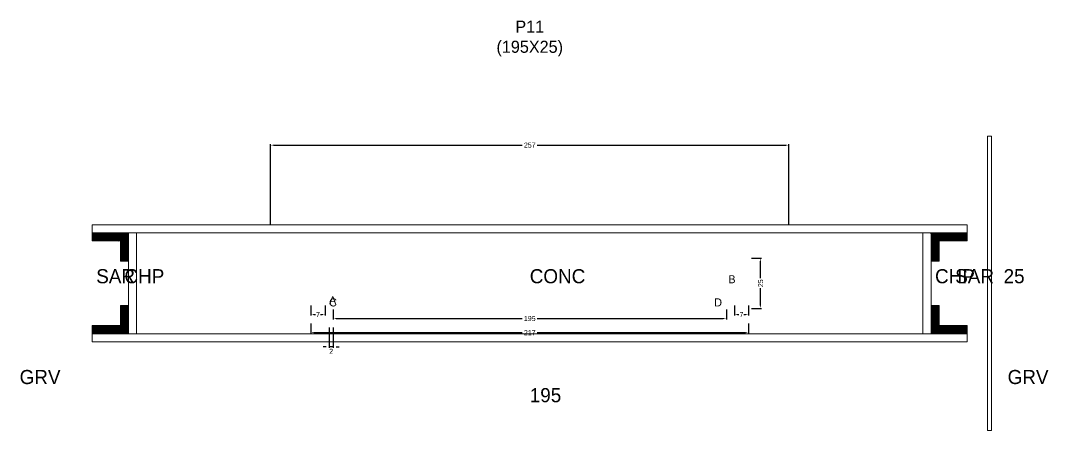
# Model space of a CAD drawing. Header units: centimetres. Extents: x -10500 to 4299, y -386 to 295.
# Drawn here: x -253 to 257, y 67 to 270 of the extents above; entities that cross this region are included whole.
import ezdxf

# ---------------------------------------------------------------- set-up
doc = ezdxf.new("R2010")
doc.units = ezdxf.units.CM
for name, color, linetype in [('COTA', 241, 'Continuous'), ('Hachura', 251, 'Continuous'), ('NOMENCLATURA', 7, 'Continuous'), ('SARRAFO', 251, 'Continuous'), ('Texto Seção', 7, 'Continuous')]:
    doc.layers.add(name, color=color, linetype=linetype)
doc.dimstyles.new('cotax2', dxfattribs={"dimtxt": 2.5, "dimasz": 1.5, "dimexe": 0.5, "dimexo": 0.5, "dimgap": 0.5, "dimtad": 1, "dimcen": 2.5, "dimazin": 3, "dimtfac": 1, "dimtmove": 0, "dimatfit": 3})

# ---------------------------------------------------------------- blocks, each defined once
blk = doc.blocks.new('_CLOSEDFILLED')
at = {"color": 0, "linetype": 'BYBLOCK'}
blk.add_solid([(-1, 0.16), (0, 0), (-1, -0.16)], dxfattribs=at)
blk = doc.blocks.new('*D14')
for p, q in [((-108.5, 120), (-108.5, 115)), ((108.5, 120), (108.5, 115)), ((-107, 115.5), (-3.75, 115.5)), ((3.75, 115.5), (107, 115.5))]:
    blk.add_line(p, q)
at = {"layer": 'Defpoints'}
for p in [(-108.5, 120.5), (108.5, 120.5), (-108.5, 115.5)]:
    blk.add_point(p, dxfattribs=at)
at = {"layer": 'COTA', "xscale": 1.5, "yscale": 1.5, "rotation": 180}
blk.add_blockref('_CLOSEDFILLED', (-108.5, 115.5), dxfattribs=at)
at = {"layer": 'COTA', "xscale": 1.5, "yscale": 1.5}
blk.add_blockref('_CLOSEDFILLED', (108.5, 115.5), dxfattribs=at)
at = {"layer": 'COTA', "insert": (0, 115.5), "char_height": 2.5, "attachment_point": 5}
blk.add_mtext('217', dxfattribs=at)
blk = doc.blocks.new('*D15')
for p, q in [((-97.5, 127), (-97.5, 122)), ((-96, 122.5), (-3.75, 122.5)), ((3.75, 122.5), (96, 122.5)), ((97.5, 127), (97.5, 122))]:
    blk.add_line(p, q)
at = {"layer": 'Defpoints'}
for p in [(-97.5, 127.5), (97.5, 127.5), (-97.5, 122.5)]:
    blk.add_point(p, dxfattribs=at)
at = {"layer": 'COTA', "xscale": 1.5, "yscale": 1.5, "rotation": 180}
blk.add_blockref('_CLOSEDFILLED', (-97.5, 122.5), dxfattribs=at)
at = {"layer": 'COTA', "xscale": 1.5, "yscale": 1.5}
blk.add_blockref('_CLOSEDFILLED', (97.5, 122.5), dxfattribs=at)
at = {"layer": 'COTA', "insert": (0, 122.5), "char_height": 2.5, "attachment_point": 5}
blk.add_mtext('195', dxfattribs=at)
blk = doc.blocks.new('*D16')
for p, q in [((110, 152.5), (115, 152.5)), ((114.5, 142.5), (114.5, 151)), ((114.5, 129), (114.5, 137.5)), ((110, 127.5), (115, 127.5))]:
    blk.add_line(p, q)
at = {"layer": 'Defpoints'}
for p in [(109.5, 152.5), (109.5, 127.5), (114.5, 127.5)]:
    blk.add_point(p, dxfattribs=at)
at = {"layer": 'COTA', "xscale": 1.5, "yscale": 1.5}
for p, rotation in [((114.5, 152.5), 90), ((114.5, 127.5), 270)]:
    blk.add_blockref('_CLOSEDFILLED', p, dxfattribs=dict(at, rotation=rotation))
at = {"layer": 'COTA', "insert": (114.5, 140), "char_height": 2.5, "attachment_point": 5, "rotation": 90}
blk.add_mtext('25', dxfattribs=at)
blk = doc.blocks.new('*D17')
for p, q in [((-108.5, 129), (-108.5, 124)), ((-101.5, 129), (-101.5, 124)), ((-107, 124.5), (-106.25, 124.5)), ((-103.75, 124.5), (-103, 124.5))]:
    blk.add_line(p, q)
at = {"layer": 'Defpoints'}
for p in [(-108.5, 129.5), (-101.5, 129.5), (-108.5, 124.5)]:
    blk.add_point(p, dxfattribs=at)
at = {"layer": 'COTA', "xscale": 1.5, "yscale": 1.5, "rotation": 180}
blk.add_blockref('_CLOSEDFILLED', (-108.5, 124.5), dxfattribs=at)
at = {"layer": 'COTA', "xscale": 1.5, "yscale": 1.5}
blk.add_blockref('_CLOSEDFILLED', (-101.5, 124.5), dxfattribs=at)
at = {"layer": 'COTA', "insert": (-105, 124.5), "char_height": 2.5, "attachment_point": 5}
blk.add_mtext('7', dxfattribs=at)
blk = doc.blocks.new('*D18')
for p, q in [((101.5, 129), (101.5, 124)), ((108.5, 129), (108.5, 124)), ((103, 124.5), (103.75, 124.5)), ((106.25, 124.5), (107, 124.5))]:
    blk.add_line(p, q)
at = {"layer": 'Defpoints'}
for p in [(101.5, 129.5), (108.5, 129.5), (101.5, 124.5)]:
    blk.add_point(p, dxfattribs=at)
at = {"layer": 'COTA', "xscale": 1.5, "yscale": 1.5, "rotation": 180}
blk.add_blockref('_CLOSEDFILLED', (101.5, 124.5), dxfattribs=at)
at = {"layer": 'COTA', "xscale": 1.5, "yscale": 1.5}
blk.add_blockref('_CLOSEDFILLED', (108.5, 124.5), dxfattribs=at)
at = {"layer": 'COTA', "insert": (105, 124.5), "char_height": 2.5, "attachment_point": 5}
blk.add_mtext('7', dxfattribs=at)
blk = doc.blocks.new('*D19')
for p, q in [((-128.5, 169), (-128.5, 209)), ((-127, 208.5), (-3.75, 208.5)), ((3.75, 208.5), (127, 208.5)), ((128.5, 169), (128.5, 209))]:
    blk.add_line(p, q)
at = {"layer": 'Defpoints'}
for p in [(-128.5, 208.5), (-128.5, 168.5), (128.5, 168.5)]:
    blk.add_point(p, dxfattribs=at)
at = {"layer": 'COTA', "xscale": 1.5, "yscale": 1.5, "rotation": 180}
blk.add_blockref('_CLOSEDFILLED', (-128.5, 208.5), dxfattribs=at)
at = {"layer": 'COTA', "xscale": 1.5, "yscale": 1.5}
blk.add_blockref('_CLOSEDFILLED', (128.5, 208.5), dxfattribs=at)
at = {"layer": 'COTA', "insert": (0, 208.5), "char_height": 2.5, "attachment_point": 5}
blk.add_mtext('257', dxfattribs=at)

msp = doc.modelspace()

# ---------------------------------------------------------------- hatches: boundary and pattern name
at = {"layer": 'SARRAFO'}
h = msp.add_hatch(dxfattribs=at)
h.set_pattern_fill('SOLID', scale=2)
h.paths.add_polyline_path([(-217, 161), (-203, 161), (-203, 165), (-217, 165)])
h = msp.add_hatch(dxfattribs=at)
h.set_pattern_fill('SOLID', scale=2)
h.paths.add_polyline_path([(-203, 151), (-199, 151), (-199, 165), (-203, 165)])
h = msp.add_hatch(dxfattribs=at)
h.set_pattern_fill('SOLID', scale=2)
h.paths.add_polyline_path([(199, 151), (203, 151), (203, 165), (199, 165)])
h = msp.add_hatch(dxfattribs=at)
h.set_pattern_fill('SOLID', scale=2)
h.paths.add_polyline_path([(203, 161), (217, 161), (217, 165), (203, 165)])
h = msp.add_hatch(dxfattribs=at)
h.set_pattern_fill('SOLID', scale=2)
h.paths.add_polyline_path([(-203, 115), (-199, 115), (-199, 129), (-203, 129)])
h = msp.add_hatch(dxfattribs=at)
h.set_pattern_fill('SOLID', scale=2)
h.paths.add_polyline_path([(199, 115), (203, 115), (203, 129), (199, 129)])
h = msp.add_hatch(dxfattribs=at)
h.set_pattern_fill('SOLID', scale=2)
h.paths.add_polyline_path([(-217, 115), (-203, 115), (-203, 119), (-217, 119)])
h = msp.add_hatch(dxfattribs=at)
h.set_pattern_fill('SOLID', scale=2)
h.paths.add_polyline_path([(203, 115), (217, 115), (217, 119), (203, 119)])

# ---------------------------------------------------------------- linework, layer by layer
at = {"layer": 'Hachura', "lineweight": 13}
msp.add_lwpolyline([(227, 67), (229, 67), (229, 213), (227, 213)], close=True, dxfattribs=at)
at = {"layer": 'Hachura', "lineweight": 18}
for points in [[(-217, 165), (217, 165), (217, 169), (-217, 169)], [(-199, 115), (-195, 115), (-195, 165), (-199, 165)], [(195, 115), (199, 115), (199, 165), (195, 165)], [(-217, 111), (217, 111), (217, 115), (-217, 115)]]:
    msp.add_lwpolyline(points, close=True, dxfattribs=at)
at = {"layer": 'SARRAFO', "lineweight": 13}
for points in [[(-217, 161), (-203, 161), (-203, 165), (-217, 165)], [(-203, 151), (-199, 151), (-199, 165), (-203, 165)], [(199, 151), (203, 151), (203, 165), (199, 165)], [(203, 161), (217, 161), (217, 165), (203, 165)], [(-203, 115), (-199, 115), (-199, 129), (-203, 129)], [(199, 115), (203, 115), (203, 129), (199, 129)], [(-217, 115), (-203, 115), (-203, 119), (-217, 119)], [(203, 115), (217, 115), (217, 119), (203, 119)]]:
    msp.add_lwpolyline(points, close=True, dxfattribs=at)

# ---------------------------------------------------------------- texts
at = {"layer": 'NOMENCLATURA'}
for s, p in [('B', (98.5, 140)), ('A', (-99.5, 129.5)), ('C', (-99.5, 128.5)), ('D', (91.5, 128.5))]:
    msp.add_text(s, height=4, dxfattribs=at).set_placement(p)
at = {"layer": 'NOMENCLATURA', "insert": (0, 252.5), "char_height": 6, "attachment_point": 8}
msp.add_mtext('P11\\P(195X25)', dxfattribs=at)
at = {"layer": 'Texto Seção'}
for s, p in [('SAR', (-215, 140)), ('CHP', (-201, 140)), ('CONC', (0, 140)), ('CHP', (201, 140)), ('SAR', (211, 140)), ('25', (235, 140)), ('GRV', (-253, 90)), ('GRV', (237, 90)), ('195', (0, 81))]:
    msp.add_text(s, height=7, dxfattribs=at).set_placement(p)

# ---------------------------------------------------------------- dimensions: what is measured, and where the dimension line sits
at = {"layer": 'COTA'}
for base, p1, p2, picture, middle in [((-128.5, 208.5), (-128.5, 168.5), (128.5, 168.5), '*D19', (0, 208.5)), ((-108.5, 124.5), (-108.5, 129.5), (-101.5, 129.5), '*D17', (-105, 124.5)), ((-97.5, 122.5), (-97.5, 127.5), (97.5, 127.5), '*D15', (0, 122.5)), ((101.5, 124.5), (101.5, 129.5), (108.5, 129.5), '*D18', (105, 124.5)), ((-108.5, 115.5), (-108.5, 120.5), (108.5, 120.5), '*D14', (0, 115.5))]:
    dim = msp.add_linear_dim(base=base, p1=p1, p2=p2, dimstyle='cotax2', dxfattribs=at)
    dim.commit()
    dim.dimension.update_dxf_attribs({"geometry": picture, "text_midpoint": middle})
dim = msp.add_linear_dim(base=(114.5, 127.5), p1=(109.5, 127.5), p2=(109.5, 152.5), angle=90, dimstyle='cotax2', dxfattribs=at)
dim.commit()
dim.dimension.update_dxf_attribs({"geometry": '*D16', "text_midpoint": (114.5, 140)})
msp.add_linear_dim(base=(-97.5, 108.5), p1=(-97.5, 118.5), p2=(-99.5, 118.5), dimstyle='cotax2', dxfattribs=at).render()

doc.saveas('drawing.dxf')
